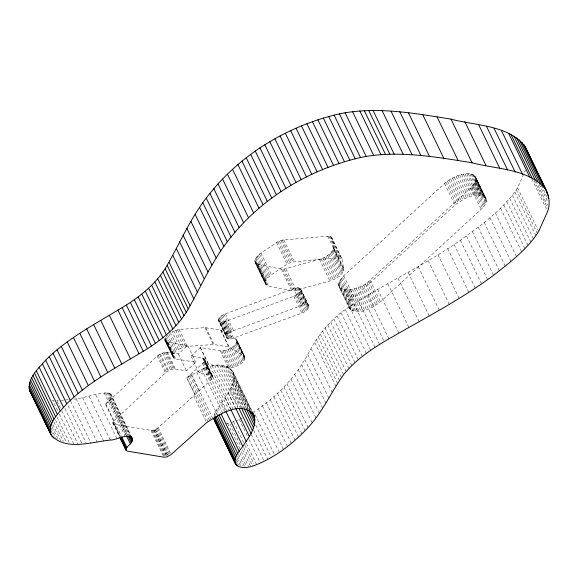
<?xml version="1.0" encoding="UTF-8"?>
<svg xmlns="http://www.w3.org/2000/svg" width="578" height="578" viewBox="0 0 578 578"><rect width="100%" height="100%" fill="white"/><g stroke="black" fill="none" stroke-linecap="round" stroke-linejoin="round"><path stroke-width="0.43" stroke-dasharray="2.89 2.17" d="M194.865 394.666L210.703 380.346C212.798 379.139 213.896 375.151 210.638 374.826L199.15 372.918L191.015 356.084L202.502 357.984C205.754 358.309 204.663 362.298 202.56 363.504L186.723 377.824L195.039 394.695L157.353 428.392L153.95 430.061L150.93 430.379L114.357 424.31L113.115 423.616L112.883 422.374L113.642 421.109L166.291 372.044L170.503 369.747L174.484 368.937L186.499 370.823L195.826 362.276L175.763 358.945L173.747 358.179L164.997 340.709L164.947 337.978L173.082 354.82L173.176 357.536M214.077 415.885C217.754 401.732 246.683 379.825 227.313 366.517C212.849 361.156 198.695 371.069 186.723 377.824M475.932 179.671C476.539 174.057 469.184 173.118 465.088 173.899C457.516 174.968 450.284 178.421 444.547 183.457L343.729 275.843C324.988 296.984 363.483 290.077 369.992 280.207L470.817 187.821L474.769 183.024L475.932 179.671L486.387 201.303L485.816 203.499L483.584 207.054L380.447 301.832C372.521 308.168 358.989 315.87 349.639 308.717L338.809 286.204M486.387 201.303L485.968 198.456L475.513 176.825M218.426 320.219C218.932 316.867 222.559 314.981 225.413 313.811L293.624 288.61L297.554 287.786L299.563 288.119L300.647 289.094L308.789 305.935C309.288 309.678 304.801 311.817 301.926 313.095L230.962 338.983L228.707 338.99L227.103 338.347L218.426 320.219L227.103 338.347M218.513 319.417L226.648 336.259L226.735 337.74M333.296 248.974C332.885 244.805 334.308 235.26 327.748 236.192L282.36 240.072L277.888 241.741L260.953 253.085C258.142 255.238 254.009 258.294 255.093 262.347L265.974 284.643L268.618 286.067L293.227 291.074L329.922 280.937C335.428 279.188 341.302 276.103 343.787 270.591L333.296 248.974C330.941 254.392 324.952 257.6 319.468 259.312L282.772 269.442L258.164 264.435L256.199 263.619L255.093 262.347M330.984 236.727L342.241 259.63L343.787 270.591M236.72 342.306L244.899 359.133L236.72 342.306L236.489 339.474L220.579 330.103L205.046 327.632L179.101 329.482L172.071 331.577L180.206 348.418L175.611 351.518L173.082 354.82L164.976 337.971M244.862 359.148L244.631 356.315L236.46 339.488M255.057 262.361L265.555 283.979L265.598 281.154L255.136 259.522M274.037 453.759L253.713 411.724C276.226 397.635 294.773 377.745 307.799 354.639C317.336 335.348 331.281 318.312 349.553 306.68C385.577 283.025 425.04 265.006 460.413 240.267C481.243 225.08 503.337 209.669 517.57 187.727L525.431 170.228M341.446 258.359L338.202 257.817L291.391 262.08L287.028 264.189L271.407 274.716L267.628 277.953L265.598 281.154M218.592 320.898L220.565 322.156L225.572 321.404L293.783 296.254C296.644 295.026 300.329 293.111 300.827 289.802L300.647 289.094L308.789 305.935L306.824 304.707L301.767 305.444L232.132 331.23L223.989 314.396M485.968 198.456C476.821 190.791 462.927 198.796 455.009 205.089L354.184 297.475C351.301 300.213 347.53 304.505 349.639 308.717M191.015 356.084L200.335 347.537L220.348 350.853C226.692 351.214 233.642 347.956 236.756 342.292M199.15 372.918L208.477 364.378L228.483 367.695C234.812 368.07 241.814 364.79 244.899 359.133M113.642 421.109L105.499 404.275C126.596 381.783 81.455 399.954 73.803 399.03M232.132 331.23L228.592 333.585L226.648 336.259M105.499 404.275L157.238 355.983L160.323 353.823L166.348 352.096L178.356 353.982L187.684 345.434L195.776 362.319M235.535 420.965L242.305 417.937M180.206 348.418L187.243 346.316L214.012 344.502L229.285 347.147L244.631 356.315M231.561 422.431L234.892 421.225M308.833 307.431L299.563 288.119M225.839 423.717L229.625 422.988L240.954 446.433M65.365 399.983L68.37 399.68M61.008 400.294L63.623 400.106M56.745 400.41L58.45 400.366M54.318 400.366L52.692 400.337L57.771 410.842M164.997 340.709L167.627 342.111L187.684 345.434M265.512 283.993L265.974 284.643M541.275 185.328L546.745 196.65M539.332 184.288L547.539 201.267M535.857 180.979L547.583 205.233M534.209 180.437L547.503 207.928M531.97 179.158L547.604 211.497M517.57 187.727L538.674 231.388M516.335 189.866L537.439 233.519M514.89 192.077L535.994 235.737M512.39 195.263L533.494 238.916M509.738 198.471L530.842 242.131M506.827 201.693L527.938 245.354M503.814 204.901L524.925 248.562M500.548 208.123L521.652 251.777M495.36 212.928L516.465 256.589M475.839 177.699L486.3 199.323M474.935 176.073L485.39 197.705M476.012 178.653L486.474 200.284M474.256 175.416L484.711 197.047M473.368 174.838L483.822 196.462M475.752 180.733L486.206 202.365M472.334 174.39L482.789 196.021M475.362 181.868L485.816 203.499M471.142 174.029L481.604 195.66M474.769 183.024L485.231 204.655M469.806 173.805L480.26 195.436M474.025 184.209L484.48 205.84M489.92 217.747L511.024 261.408M468.317 173.725L478.772 195.35M473.129 185.422L483.584 207.054M466.778 173.74L477.233 195.371M472.074 186.607L482.529 208.239M465.088 173.899L475.542 195.523M470.817 187.821L481.272 209.446M463.397 174.159L473.852 195.79M461.612 174.52L472.067 196.144M484.169 222.516L505.273 266.176M459.77 175.033L470.225 196.657M457.884 175.647L468.339 197.271M456.056 176.377L466.511 198.008M454.221 177.164L464.676 198.789M478.259 227.205L499.363 270.865M452.393 178.06L462.848 199.685M450.667 179.028L461.121 200.653M448.998 180.054L459.452 201.686M472.45 231.634L493.554 275.294M447.379 181.152L457.834 202.777M445.913 182.272L456.367 203.897M444.547 183.457L455.009 205.089M466.54 235.997L487.644 279.658M460.413 240.267L481.517 283.928M454.142 244.458L475.246 288.119M447.704 248.627L468.816 292.28M438.03 254.703L459.134 298.364M428.197 260.7L449.301 304.36M418.212 266.624L439.316 310.278M408.169 272.419L429.273 316.079M398.025 278.097L419.129 321.758M387.773 283.697L408.877 327.358M377.73 289.39L398.834 333.051M369.992 280.207L380.447 301.832M368.583 281.443L379.038 303.074M367.016 282.599L377.47 304.23M365.448 283.704L375.902 305.329M363.67 284.773L374.125 306.398M367.789 295.206L388.893 338.867M361.842 285.778L372.304 307.402M359.964 286.659L370.419 308.291M358.085 287.497L384.233 341.584M356.149 288.205L366.604 309.837M331.461 237.298L342.241 259.63M330.11 236.366L340.565 257.99M329.026 236.185L339.481 257.817M354.263 288.769L364.718 310.393M333.405 247.088L343.867 268.719M333.477 247.969L343.932 269.601M327.748 236.192L338.202 257.817M358.461 300.798L379.573 344.459M352.37 289.275L362.825 310.899M332.856 249.992L343.31 271.624M332.206 251.083L342.667 272.715M350.535 289.621L360.99 311.253M343.729 275.843L354.184 297.475M331.36 252.196L341.815 273.82M348.744 289.867L359.198 311.499M342.414 277.1L352.876 298.732M330.255 253.316L340.709 274.947M353.96 303.703L375.064 347.364M347.096 289.925L357.558 311.549M341.367 278.343L351.821 299.975M328.998 254.414L339.452 276.046M345.507 289.932L355.961 311.564M340.413 279.55L350.875 301.181M327.632 255.44L338.094 277.072M344.069 289.744L354.524 311.376M339.669 280.785L350.131 302.417M339.084 281.999L353.187 311.101M326.122 256.437L336.577 278.069M338.744 283.141L352.096 310.646M349.553 306.68L370.657 350.34M338.513 284.246L351.063 310.148M338.535 285.286L350.275 309.476M324.598 257.297L335.052 278.928M322.871 258.077L333.325 279.709M321.144 258.771L331.599 280.402M345.254 309.779L366.358 353.44M319.468 259.312L329.922 280.937M341.165 312.864L362.269 356.525M337.126 316.065L358.23 359.718M333.846 318.955L354.95 362.608M330.724 321.924L351.836 365.585M327.813 324.93L348.917 368.583M283.791 239.841L294.245 261.466M325.103 327.914L346.208 371.575M282.36 240.094L292.815 261.718M280.937 240.455L291.391 262.08M279.362 241.062L289.816 262.694M322.546 330.927L343.657 374.58M277.888 241.741L288.343 263.373M300.235 288.559L308.97 306.643M298.689 287.866L306.824 304.707M276.566 242.558L287.028 264.189M300.3 291.457L308.435 308.298M320.248 333.925L341.352 377.579M297.554 287.786L307.843 309.172M296.326 287.909L304.469 304.751M298.797 293.277L306.94 310.111M285.886 268.922L296.341 290.553M295.004 288.184L303.139 305.018M297.742 294.137L305.878 310.971M318.261 336.858L339.365 380.519M284.253 269.305L301.767 305.444M296.478 294.961L304.613 311.795M282.772 269.442L293.227 291.074M295.156 295.683L303.298 312.525M316.419 339.828L337.523 383.481M281.435 269.326L291.89 290.958M293.783 296.254L301.926 313.095M314.837 342.725L335.948 386.386M311.166 348.707L332.271 392.368M260.953 253.085L271.407 274.716M259.587 254.11L270.042 275.742M307.799 354.639L328.904 398.293M258.279 255.201L268.734 276.833M257.174 256.321L267.628 277.953M256.278 257.427L266.733 279.058M304.823 359.595L325.927 403.249M255.577 258.511L266.039 280.135M258.164 264.435L268.618 286.067M257.08 264.088L267.535 285.72M254.855 260.562L265.309 282.194M256.199 263.619L266.653 285.25M254.876 261.494L265.331 283.119M301.644 364.574L322.748 408.227M298.205 369.559L319.309 413.219M294.766 374.277L315.87 417.93M291.016 379.052L312.12 422.706M287.006 383.835L308.11 427.489M283.993 387.043L305.097 430.697M280.879 390.229L301.983 433.89M277.454 393.423L298.559 437.084M273.929 396.602L295.033 440.255M270.244 399.694L291.355 443.355M225.413 313.811L233.555 330.652M236.836 340.312L244.978 357.146M236.958 341.258L245.101 358.093M235.73 338.874L243.873 355.716M266.364 402.808L287.468 446.469M222.725 315.053L230.868 331.895M225.572 321.404L233.714 338.246M236.185 343.411L244.321 360.253M221.511 315.884L229.654 332.726M235.333 344.582L243.475 361.416M224.199 321.83L232.342 338.672M220.456 316.744L228.592 333.585M222.819 322.148L230.962 338.983M234.234 345.76L242.37 362.594M262.369 405.799L283.473 449.46M219.553 317.683L227.689 334.525M221.649 322.221L229.784 339.062M232.869 346.836L241.012 363.678M218.852 318.601L228.707 338.99M219.64 321.888L227.775 338.73M231.402 347.848L239.545 364.689M221.143 330.305L229.285 347.147M229.834 348.729L237.977 365.585M220.579 330.103L228.722 346.937M258.221 408.762L278.936 451.613M228.158 349.488L236.301 366.322M226.482 350.131L234.625 366.972M224.748 350.622L232.891 367.464M223.166 350.889L231.308 367.724M233.021 371.878L251.777 410.691M232.009 370.296L251.553 410.72M230.752 368.836L250.288 409.253M221.685 350.969L229.82 367.81M233.772 376.09L250.187 410.048M229.184 367.594L249.898 410.438M220.348 350.853L228.483 367.695M233.628 378.684L248.085 408.595M255.743 425.083L270.981 456.613M227.313 366.517L248.417 410.178M225.709 365.874L246.813 409.527M233.115 381.379L246.011 408.061M205.869 327.661L214.012 344.502M223.852 365.397L244.956 409.058M205.046 327.632L213.188 344.474M232.349 384.139L243.685 407.591M253.699 430.285L267.766 459.387M221.793 365.115L242.897 408.769M231.279 386.964L241.055 407.172M219.582 365.021L240.686 408.675M229.957 389.847L238.555 407.635M251.264 434.562L264.16 461.244M217.22 365.065L238.331 408.718M228.274 392.838L235.311 407.389M214.713 365.303L235.817 408.957M239.299 419.361L248.677 438.76M249.067 439.569L260.403 463.014M212.104 365.737L233.209 409.397M210.06 366.221L231.164 409.874M225.088 397.707L230.564 409.029M200.385 347.544L208.528 364.386M200.335 347.537L208.477 364.378M246.474 443.608L256.639 464.625M204.475 359.191L212.617 376.025M204.106 358.692L229.076 410.51M204.648 360.195L212.791 377.037M203.535 358.324L211.671 375.165M204.533 360.795L212.668 377.629M203.138 358.172L211.281 375.006M233.599 421.738L244.545 444.374M244.935 445.183L253.923 463.78M202.502 357.984L210.638 374.826M204.15 361.611L212.292 378.453M203.521 362.514L211.656 379.356M205.833 367.644L226.937 411.298M243.678 447.495L252.665 466.092M221.706 402.649L225.615 410.734M202.56 363.504L210.703 380.346M203.745 368.547L224.849 412.208M242.522 449.662L250.729 466.641M201.715 369.573L222.819 413.234M227.681 423.428L239.798 448.492M241.358 451.721L248.396 466.273M218.065 407.656L220.406 412.511M239.906 452.827L246.163 465.76M179.101 329.482L187.243 346.316M238.743 454.554L244.602 466.684M216.62 409.816L218.571 413.862M177.46 329.698L185.603 346.54M237.623 456.187L242.312 465.882M196.795 372.304L217.899 415.958M215.478 411.861L217.046 415.098M175.676 330.161L183.818 347.002M237.052 458.426L240.564 465.702M214.648 413.906L215.435 415.524M236.286 459.734L239.017 465.391M173.848 330.782L181.983 347.624M236.113 461.663L237.283 464.091M191.766 374.898L212.87 418.559M190.841 374.045L198.984 390.887M170.394 332.502L178.537 349.336M189.989 375.808L211.093 419.462M168.827 333.542L176.969 350.384M178.378 353.96L186.499 370.823M188.421 376.798L209.525 420.459M167.468 334.684L175.611 351.518M186.904 377.853L208.008 421.514M166.363 335.804L174.505 352.645M165.9 337.718L173.653 353.758M193.681 395.829L206.642 422.648M167.627 342.111L175.763 358.945M166.493 341.815L174.628 358.649M164.737 338.961L172.88 355.802M165.611 341.338L173.747 358.179M164.759 339.893L172.901 356.727M167.273 352.147L175.409 368.981M166.348 352.096L174.484 368.937M165.163 352.175L173.306 369.017M163.834 352.464L171.969 369.299M162.36 352.912L170.503 369.747M160.323 353.823L168.465 370.664M159.564 354.242L167.707 371.083M158.148 355.21L166.291 372.044M157.238 355.983L165.38 372.824M158.213 427.713L171.175 454.532M157.353 428.392L170.315 455.211M156.342 429.042L169.303 455.861M155.272 429.57L168.241 456.389M155.171 429.613L168.133 456.425M154.051 430.025L167.013 456.844M153.95 430.061L166.912 456.88M152.874 430.321L165.843 457.14M151.855 430.422L164.817 457.241M150.93 430.379L163.892 457.198M110.976 394.304L130.52 434.728M110.398 393.669L131.112 436.513M109.517 393.192L130.621 436.852M108.433 392.852L129.537 436.506M107.197 392.7L128.302 436.354M110.152 399.08L127.348 434.649M105.76 392.737L126.864 436.39M109.249 400.178L126.055 434.945M104.17 392.903L125.274 436.563M105.788 403.914L121.416 436.253M113.274 421.572L120.347 436.195M114.357 424.31L120.253 436.498M112.883 422.374L119.53 436.217M112.847 423.024L119.4 436.614M95.796 394.947L116.901 438.608M89.157 396.407L110.261 440.068M82.611 397.671L103.715 441.325M76.166 398.726L97.27 442.38M70.653 401.146L90.977 443.189M68.096 405.64L86.079 442.835M64.917 408.379L81.722 443.145M57.143 401.219L60.264 407.685M61.832 410.915L77.857 444.063M59.339 414.079L73.796 443.991M56.998 417.099L69.107 442.163M55.575 420.004L66.13 441.83M53.964 421.969L63.349 441.368M52.894 424.548L60.712 440.718M52.136 426.961L57.995 439.085M51.131 428.37L56.211 438.875M51.211 431.231L53.169 435.27"/><path stroke-width="0.87" d="M254.125 415.539C241.965 399.514 218.968 414.664 206.642 422.648L171.175 454.532L166.912 456.88L163.892 457.198L127.326 451.129L125.809 449.843C126.647 445.544 133.041 443.651 132.456 438.738C127.008 432.373 117.023 440.299 110.261 440.068C92.018 441.845 65.169 451.346 51.023 434.873L29.919 391.212C26.205 378.843 38.545 368.576 45.64 360.145C67.749 338.173 95.767 323.651 122.146 307.597C138.828 297.648 154.463 285.178 165.12 268.727C179.953 243.576 191.015 216.028 209.944 193.428C242.276 153.018 289.217 125.404 339.416 113.859C376.401 106.236 414.325 113.252 451.006 119.126C474.711 125.715 509.254 124.812 525.243 146.87L546.347 190.523C549.389 196.982 550.162 204.756 547.604 211.497L538.674 231.388C527.403 249.335 510.02 262.39 493.554 275.294C460.717 299.693 424.201 318.413 388.893 338.867C372.29 348.57 355.846 359.458 343.657 374.58C331.273 391.841 322.784 411.811 308.11 427.489C295.502 441.065 280.814 452.979 264.16 461.244C256.329 464.849 247.254 469.603 238.461 466.511C229.965 461.873 239.278 451.122 242.811 446.31C248.843 437.214 258.438 425.43 253.345 413.92M51.023 434.873C47.309 422.504 59.65 412.237 66.745 403.798C88.853 381.827 116.872 367.312 143.25 351.251C159.933 341.309 175.567 328.839 186.224 312.38C201.057 287.237 212.119 259.688 231.048 237.081C263.38 196.679 310.321 169.065 360.528 157.519C397.505 149.897 435.429 156.905 472.11 162.786C495.816 169.376 530.358 168.473 546.347 190.523M234.928 462.06L213.824 418.4L215.218 421.47M29.919 391.212L40.8 413.032M525.243 146.87L547.424 193.103M523.805 144.449L544.91 188.11M531.89 161.804L533.451 165.033M546.347 191.715L548.298 195.754M521.804 142.051L542.908 185.704M548.038 196.954L548.825 198.565M519.398 139.955L540.502 183.616M516.79 137.998L537.894 181.658M514.03 136.126L535.134 179.78M510.966 134.472L532.071 178.132M508.691 133.439L529.795 177.099M501.552 130.838L522.657 174.498M494.111 128.461L515.215 172.121M486.466 126.264L507.571 169.925M478.476 124.342L499.58 167.996M464.813 121.64L485.925 165.294M451.006 119.126L472.11 162.786M436.997 116.807L458.101 160.46M422.735 114.654L443.839 158.314M408.379 112.652L429.483 156.313M399.839 111.836L420.943 155.496M391.046 111.2L412.15 154.853M382.159 110.759L403.263 154.42M373.07 110.506L394.174 154.16M368.757 110.499L389.861 154.153M364.35 110.694L385.454 154.348M359.841 110.983L380.945 154.637M352.566 111.735L373.67 155.395M345.095 112.782L366.199 156.443M339.416 113.859L360.528 157.519M334.106 115.101L355.21 158.762M328.745 116.503L349.849 160.164M323.34 118.057L344.445 161.717M317.886 119.827L338.99 163.48M312.431 121.698L333.535 165.359M306.932 123.728L328.037 167.389M301.485 125.932L322.589 169.592M296.044 128.244L317.149 171.904M290.705 130.686L311.809 174.339M285.366 133.287L306.477 176.947M280.084 136.011L301.196 179.664M274.911 138.799L296.015 182.46M269.839 141.718L290.944 185.379M264.818 144.76L285.929 188.414M259.956 147.874L281.067 191.535M255.252 151.075L276.356 194.728M250.65 154.34L271.754 198.001M246.206 157.693L267.311 201.354M241.965 161.074L263.069 204.735M237.876 164.542L258.98 208.196M232.537 169.325L253.641 212.979M227.457 174.202L248.562 217.863M222.581 179.115L243.685 222.776M218.065 184.035L239.169 227.696M213.853 188.731L234.957 232.392M209.944 193.428L231.048 237.081M206.245 198.102L227.349 241.756M202.849 202.77L223.953 246.423M199.663 207.473L220.767 251.127M195.14 214.409L216.244 258.063M190.819 221.316L211.924 264.977M186.802 228.231L207.907 271.884M183.045 235.073L204.15 278.733M179.599 241.857L200.703 285.518M176.398 248.634L197.51 292.287M252.044 411.623L254.775 417.28M250.577 410.857L254.884 419.751M248.865 410.214L254.732 422.345M172.844 255.397L193.955 299.057M246.401 408.87L254.219 425.04M244.465 409.202L253.46 427.799M241.445 407.981L252.384 430.617M169.036 262.181L190.14 305.834M238.945 408.444L251.062 433.507M167.208 265.418L188.312 309.078M235.701 408.198L249.378 436.498M165.12 268.727L186.224 312.38M230.954 409.831L246.199 441.368M162.88 272.007L183.985 315.66M160.381 275.294L181.485 318.955M226.005 411.543L242.811 446.31M157.678 278.661L178.783 322.322M221.186 414.13L239.169 451.317M154.817 281.948L175.929 325.609M218.961 414.672L237.724 453.477M217.436 415.907L236.583 455.522M215.825 416.333L235.759 457.566M151.711 285.301L172.815 328.961M214.467 416.687L235.181 459.539M214.236 417.959L234.95 460.81M236.481 464.264L237.262 465.882M215.608 422.272L223.426 438.442M225.384 442.488L236.323 465.124M214.048 419.527L235.152 463.188M214.481 420.582L235.586 464.242M148.589 288.22L169.694 331.873M145.259 291.153L166.37 334.814M141.783 294.065L162.888 337.725M138.142 296.897L159.246 340.55M134.306 299.693L155.41 343.346M130.353 302.417L151.458 346.078M126.358 305.025L147.462 348.679M122.146 307.597L143.25 351.251M117.89 310.046L138.995 353.707M109.321 315.227L130.426 358.88M100.702 320.335L121.806 363.988M93.658 324.561L114.762 368.215M86.664 328.904L107.768 372.564M131.285 436.311L132.456 438.738M130.96 436.383L132.528 439.62M129.992 435.776L132.34 440.624M79.829 333.333L100.933 376.986M129.212 435.993L131.95 441.65M128.128 436.267L131.257 442.734M126.445 435.754L130.353 443.839M121.814 437.055L126.893 447.567M73.449 337.559L94.554 381.213M120.744 437.011L126.242 448.391M119.957 437.004L126.206 450.031M119.791 437.43L126.076 450.435M67.229 341.923L88.333 385.577M61.217 346.374L82.322 390.034M57.027 349.769L78.131 393.423M52.988 353.187L74.092 396.84M49.217 356.648L70.321 400.301M45.64 360.145L66.745 403.798M42.331 363.678L63.435 407.338M39.167 367.247L60.278 410.9M36.27 370.794L57.374 414.455M34.521 373.178L55.625 416.832M32.982 375.534L54.086 419.195M31.645 377.875L52.75 421.535M30.612 380.158L51.717 423.819M29.839 382.376L50.943 426.029M29.218 384.558L50.322 428.219M28.9 386.689L50.004 430.343M52.67 436.383L53.451 438.001M28.987 388.279L50.091 431.939M42.758 417.07L50.575 433.24M51.355 434.858L52.136 436.477M29.377 389.76L50.481 433.421M526.32 149.449L526.977 151.436"/></g></svg>
